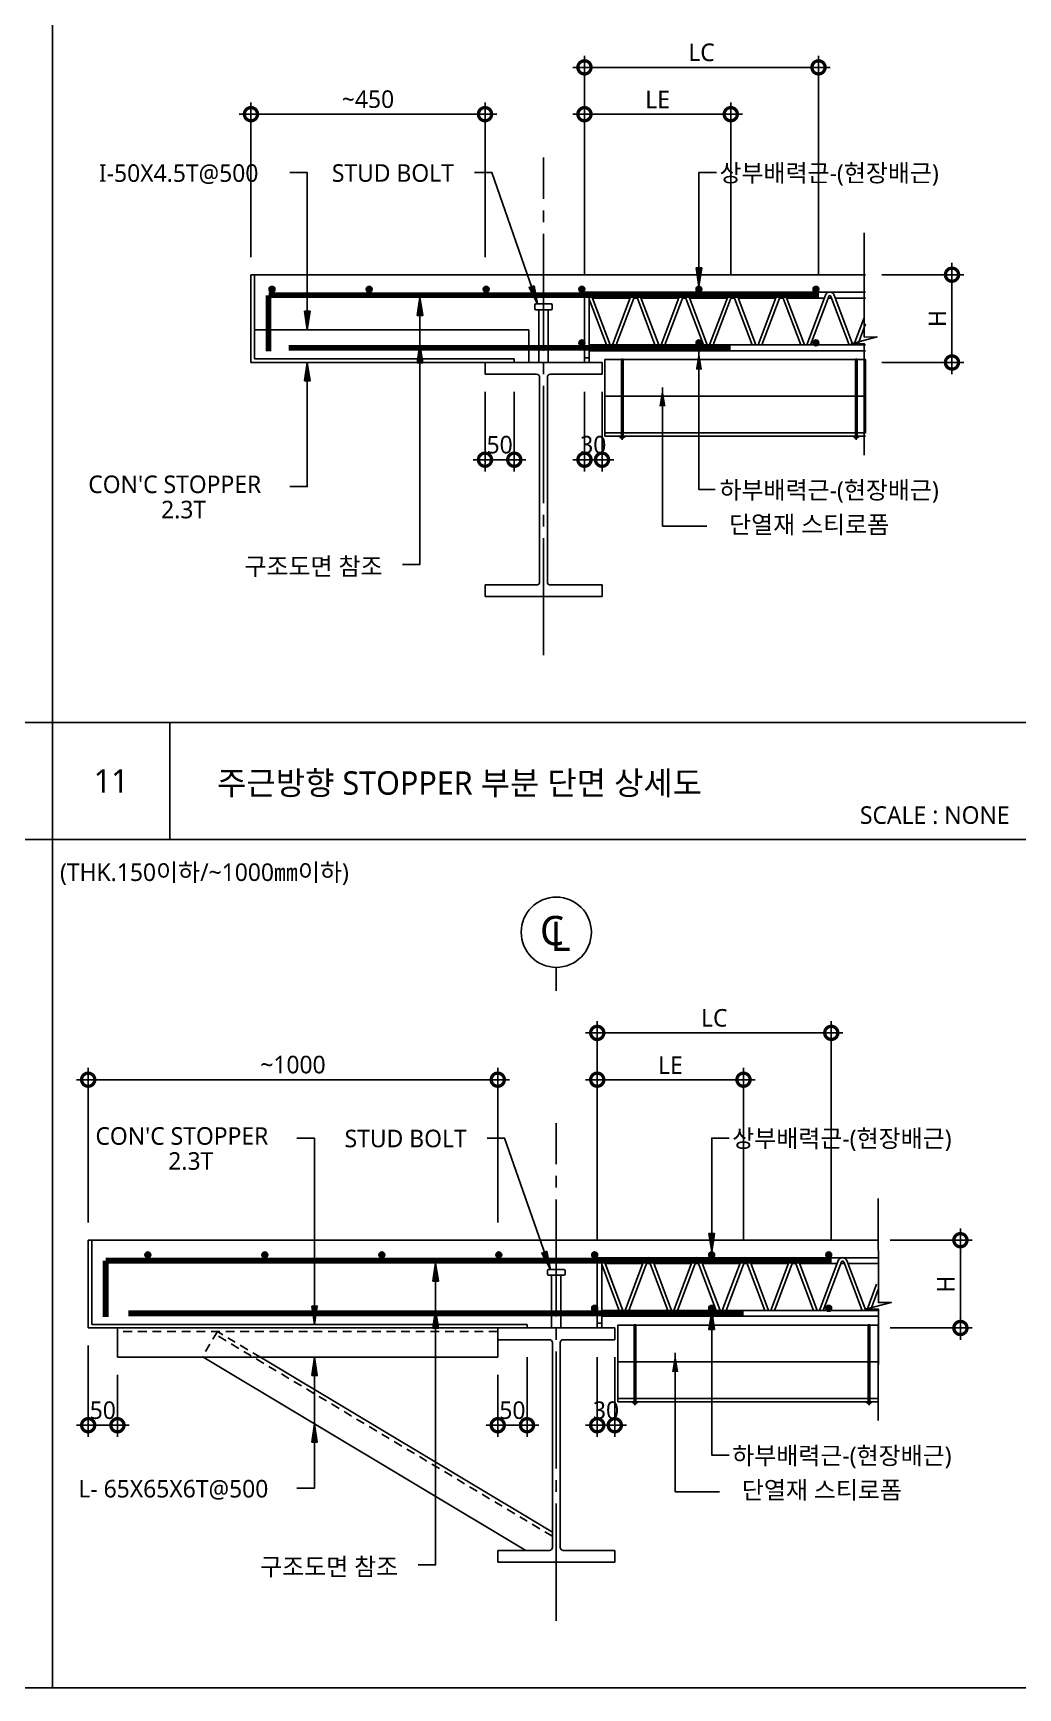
# Model space of a CAD drawing. Extents: x 517 to 33347, y 263 to 5437.
# Drawn here: x 12294 to 13977, y 300 to 3128 of the extents above; entities that cross this region are included whole.
import ezdxf
from ezdxf.enums import TextEntityAlignment as Align

# ---------------------------------------------------------------- set-up
doc = ezdxf.new("R2010")
doc.units = 0
doc.header["$LTSCALE"] = 10
doc.header["$MEASUREMENT"] = 0
for name, pattern in [('CEN', [26, 20, -2, 2, -2]), ('CENTER', [2, 1.25, -0.25, 0.25, -0.25]), ('HID', [2.5, 1.5, -1])]:
    doc.linetypes.add(name, pattern=pattern)
for name, color, linetype in [('7DIM', 7, 'Continuous'), ('CEN', 1, 'CEN'), ('E', 7, 'Continuous'), ('E2', 7, 'Continuous'), ('SEC', 7, 'Continuous'), ('SYM', 6, 'Continuous'), ('SYM-BUB', 3, 'Continuous'), ('SYM-LEAD', 6, 'Continuous'), ('TABLE', 7, 'Continuous'), ('TEXT', 3, 'Continuous'), ('단열재', 7, 'Continuous')]:
    doc.layers.add(name, color=color, linetype=linetype)
doc.styles.add('HD', font='malgun.ttf')
doc.styles.get("Standard").update_dxf_attribs({"font": 'malgun.ttf'})
doc.styles.add('스타일1', font='malgun.ttf')
doc.linetypes.add('BATTING', pattern='A,0.0001,-0.1,[134,ltypeshp.shx,S=0.1,R=0,X=-0.1,Y=0],-0.2,[134,ltypeshp.shx,S=0.1,R=180,X=0.1,Y=0],-0.1', length=0.4001)
doc.dimstyles.new('CJA', dxfattribs={"dimscale": 200, "dimtxt": 3, "dimasz": 1, "dimexe": 2, "dimexo": 3, "dimgap": 1, "dimtad": 1, "dimdec": 0, "dimzin": 1, "dimdsep": 46, "dimlunit": 6, "dimtxsty": '스타일1', "dimblk": 'GAUN-DOT', "dimcen": -2, "dimdle": 2, "dimclrd": 256, "dimclre": 256, "dimclrt": 3, "dimadec": 0, "dimazin": 0, "dimtfac": 1, "dimtdec": 0, "dimtix": 1, "dimtmove": 2, "dimatfit": 3, "dimldrblk": 'DOTSMALL', "dimfxl": 1, "dimtolj": 1, "dimtzin": 1, "dimarcsym": 0})
doc.dimstyles.new('ISO-25', dxfattribs={"dimtxt": 2.5, "dimasz": 2.5, "dimexe": 1.25, "dimexo": 0.625, "dimtad": 1, "dimtxsty": 'Standard', "dimcen": 2.5, "dimadec": 0, "dimazin": 0, "dimtfac": 1, "dimtmove": 0, "dimatfit": 3, "dimfxl": 1, "dimarcsym": 0})

# ---------------------------------------------------------------- blocks, each defined once
blk = doc.blocks.new('GAUN-DOT')
at = {"linetype": 'ByBlock'}
for p, q in [((2, 0), (-2, 0)), ((0, -2), (0, 2))]:
    blk.add_line(p, q, dxfattribs=at)
at = {"const_width": 2.25}
blk.add_lwpolyline([(0, 0.28125, 1), (0, -0.28125, 1)], format="xyb", close=True, dxfattribs=at)
blk = doc.blocks.new('*D107')
at = {"layer": '7DIM', "linetype": 'ByBlock', "lineweight": -2, "transparency": 16777216}
for p, q in [((13744.5, 2714.7), (13884.5, 2714.7)), ((13864.5, 2704.7), (13864.5, 2574.7)), ((13744.5, 2564.7), (13884.5, 2564.7))]:
    blk.add_line(p, q, dxfattribs=at)
at = {"layer": 'DEFPOINTS', "color": 0, "linetype": 'ByBlock', "transparency": 16777216}
for p in [(13714.5, 2714.7), (13714.5, 2564.7), (13864.5, 2564.7)]:
    blk.add_point(p, dxfattribs=at)
at = {"layer": '7DIM', "linetype": 'ByBlock', "lineweight": -2, "transparency": 16777216, "xscale": 10, "yscale": 10, "zscale": 10}
for p, rotation in [((13864.5, 2714.7), 90), ((13864.5, 2564.7), 270)]:
    blk.add_blockref('GAUN-DOT', p, dxfattribs=dict(at, rotation=rotation))
at = {"layer": '7DIM', "color": 3, "linetype": 'ByBlock', "transparency": 16777216, "insert": (13839.5, 2639.7), "char_height": 30, "attachment_point": 5, "rotation": 90, "style": '스타일1'}
blk.add_mtext('\\A1;H', dxfattribs=at)
blk = doc.blocks.new('_DotSmall')
at = {"color": 0, "linetype": 'ByBlock', "const_width": 0.5}
blk.add_lwpolyline([(-0.0625, 0, 1), (0.0625, 0, 1)], format="xyb", close=True, dxfattribs=at)
blk = doc.blocks.new('*D108')
at = {"layer": '7DIM', "linetype": 'ByBlock', "lineweight": -2, "transparency": 16777216}
for p, q in [((13066.4, 2514.7), (13066.4, 2378.5)), ((13116.4, 2514.7), (13116.4, 2378.5)), ((13056.4, 2398.5), (13046.4, 2398.5)), ((13066.4, 2398.5), (13116.4, 2398.5)), ((13126.4, 2398.5), (13136.4, 2398.5))]:
    blk.add_line(p, q, dxfattribs=at)
at = {"layer": 'DEFPOINTS', "color": 0, "linetype": 'ByBlock', "transparency": 16777216}
for p in [(13066.4, 2544.7), (13116.4, 2544.7), (13116.4, 2398.5)]:
    blk.add_point(p, dxfattribs=at)
at = {"layer": '7DIM', "linetype": 'ByBlock', "lineweight": -2, "transparency": 16777216, "xscale": 10, "yscale": 10, "zscale": 10}
blk.add_blockref('GAUN-DOT', (13066.4, 2398.5), dxfattribs=at)
at = {"layer": '7DIM', "linetype": 'ByBlock', "lineweight": -2, "transparency": 16777216, "xscale": 10, "yscale": 10, "zscale": 10, "rotation": 180}
blk.add_blockref('GAUN-DOT', (13116.4, 2398.5), dxfattribs=at)
at = {"layer": '7DIM', "color": 3, "linetype": 'ByBlock', "transparency": 16777216, "insert": (13091.4, 2424), "char_height": 30, "attachment_point": 5, "style": '스타일1'}
blk.add_mtext('\\A1;50', dxfattribs=at)
blk = doc.blocks.new('*D109')
at = {"layer": '7DIM', "linetype": 'ByBlock', "lineweight": -2, "transparency": 16777216}
for p, q in [((12666.4, 2744.7), (12666.4, 3009)), ((13066.4, 2744.7), (13066.4, 3009)), ((12676.4, 2989), (13056.4, 2989))]:
    blk.add_line(p, q, dxfattribs=at)
at = {"layer": 'DEFPOINTS', "color": 0, "linetype": 'ByBlock', "transparency": 16777216}
for p in [(13066.4, 2989), (12666.4, 2714.7), (13066.4, 2714.7)]:
    blk.add_point(p, dxfattribs=at)
at = {"layer": '7DIM', "linetype": 'ByBlock', "lineweight": -2, "transparency": 16777216, "xscale": 10, "yscale": 10, "zscale": 10, "rotation": 180}
blk.add_blockref('GAUN-DOT', (12666.4, 2989), dxfattribs=at)
at = {"layer": '7DIM', "linetype": 'ByBlock', "lineweight": -2, "transparency": 16777216, "xscale": 10, "yscale": 10, "zscale": 10}
blk.add_blockref('GAUN-DOT', (13066.4, 2989), dxfattribs=at)
at = {"layer": '7DIM', "color": 3, "linetype": 'ByBlock', "transparency": 16777216, "insert": (12866.4, 3014.5), "char_height": 30, "attachment_point": 5, "style": '스타일1'}
blk.add_mtext('\\A1;~450', dxfattribs=at)
blk = doc.blocks.new('*D110')
at = {"layer": '7DIM', "linetype": 'ByBlock', "lineweight": -2, "transparency": 16777216}
for p, q in [((13236.4, 2714.7), (13236.4, 3009)), ((13486.4, 2714.7), (13486.4, 3009)), ((13246.4, 2989), (13476.4, 2989))]:
    blk.add_line(p, q, dxfattribs=at)
at = {"layer": 'DEFPOINTS', "color": 0, "linetype": 'ByBlock', "transparency": 16777216}
for p in [(13486.4, 2989), (13236.4, 2684.7), (13486.4, 2684.7)]:
    blk.add_point(p, dxfattribs=at)
at = {"layer": '7DIM', "linetype": 'ByBlock', "lineweight": -2, "transparency": 16777216, "xscale": 10, "yscale": 10, "zscale": 10, "rotation": 180}
blk.add_blockref('GAUN-DOT', (13236.4, 2989), dxfattribs=at)
at = {"layer": '7DIM', "linetype": 'ByBlock', "lineweight": -2, "transparency": 16777216, "xscale": 10, "yscale": 10, "zscale": 10}
blk.add_blockref('GAUN-DOT', (13486.4, 2989), dxfattribs=at)
at = {"layer": '7DIM', "color": 3, "linetype": 'ByBlock', "transparency": 16777216, "insert": (13361.4, 3014), "char_height": 30, "attachment_point": 5, "style": '스타일1'}
blk.add_mtext('\\A1;LE', dxfattribs=at)
blk = doc.blocks.new('*D111')
at = {"layer": '7DIM', "linetype": 'ByBlock', "lineweight": -2, "transparency": 16777216}
for p, q in [((13236.4, 2714.7), (13236.4, 3089)), ((13636.4, 2714.7), (13636.4, 3089)), ((13246.4, 3069), (13626.4, 3069))]:
    blk.add_line(p, q, dxfattribs=at)
at = {"layer": 'DEFPOINTS', "color": 0, "linetype": 'ByBlock', "transparency": 16777216}
for p in [(13636.4, 3069), (13236.4, 2684.7), (13636.4, 2684.7)]:
    blk.add_point(p, dxfattribs=at)
at = {"layer": '7DIM', "linetype": 'ByBlock', "lineweight": -2, "transparency": 16777216, "xscale": 10, "yscale": 10, "zscale": 10, "rotation": 180}
blk.add_blockref('GAUN-DOT', (13236.4, 3069), dxfattribs=at)
at = {"layer": '7DIM', "linetype": 'ByBlock', "lineweight": -2, "transparency": 16777216, "xscale": 10, "yscale": 10, "zscale": 10}
blk.add_blockref('GAUN-DOT', (13636.4, 3069), dxfattribs=at)
at = {"layer": '7DIM', "color": 3, "linetype": 'ByBlock', "transparency": 16777216, "insert": (13436.4, 3094.5), "char_height": 30, "attachment_point": 5, "style": '스타일1'}
blk.add_mtext('\\A1;LC', dxfattribs=at)
blk = doc.blocks.new('*D112')
at = {"layer": '7DIM', "linetype": 'ByBlock', "lineweight": -2, "transparency": 16777216}
for p, q in [((13236.4, 2514.7), (13236.4, 2378.5)), ((13266.4, 2514.7), (13266.4, 2378.5)), ((13226.4, 2398.5), (13216.4, 2398.5)), ((13266.4, 2398.5), (13236.4, 2398.5)), ((13276.4, 2398.5), (13286.4, 2398.5))]:
    blk.add_line(p, q, dxfattribs=at)
at = {"layer": 'DEFPOINTS', "color": 0, "linetype": 'ByBlock', "transparency": 16777216}
for p in [(13236.4, 2544.7), (13266.4, 2544.7), (13236.4, 2398.5)]:
    blk.add_point(p, dxfattribs=at)
at = {"layer": '7DIM', "linetype": 'ByBlock', "lineweight": -2, "transparency": 16777216, "xscale": 10, "yscale": 10, "zscale": 10}
blk.add_blockref('GAUN-DOT', (13236.4, 2398.5), dxfattribs=at)
at = {"layer": '7DIM', "linetype": 'ByBlock', "lineweight": -2, "transparency": 16777216, "xscale": 10, "yscale": 10, "zscale": 10, "rotation": 180}
blk.add_blockref('GAUN-DOT', (13266.4, 2398.5), dxfattribs=at)
at = {"layer": '7DIM', "color": 3, "linetype": 'ByBlock', "transparency": 16777216, "insert": (13251.4, 2424), "char_height": 30, "attachment_point": 5, "style": '스타일1'}
blk.add_mtext('\\A1;30', dxfattribs=at)
blk = doc.blocks.new('*D119')
at = {"layer": '7DIM', "linetype": 'ByBlock', "lineweight": -2, "transparency": 16777216}
for p, q in [((12388.2, 1094.7), (12388.2, 1359)), ((13088.2, 1094.7), (13088.2, 1359)), ((12398.2, 1339), (13078.2, 1339))]:
    blk.add_line(p, q, dxfattribs=at)
at = {"layer": 'DEFPOINTS', "color": 0, "linetype": 'ByBlock', "transparency": 16777216}
for p in [(13088.2, 1339), (12388.2, 1064.7), (13088.2, 1064.7)]:
    blk.add_point(p, dxfattribs=at)
at = {"layer": '7DIM', "linetype": 'ByBlock', "lineweight": -2, "transparency": 16777216, "xscale": 10, "yscale": 10, "zscale": 10, "rotation": 180}
blk.add_blockref('GAUN-DOT', (12388.2, 1339), dxfattribs=at)
at = {"layer": '7DIM', "linetype": 'ByBlock', "lineweight": -2, "transparency": 16777216, "xscale": 10, "yscale": 10, "zscale": 10}
blk.add_blockref('GAUN-DOT', (13088.2, 1339), dxfattribs=at)
at = {"layer": '7DIM', "color": 3, "linetype": 'ByBlock', "transparency": 16777216, "insert": (12738.2, 1364.6), "char_height": 30, "attachment_point": 5, "style": '스타일1'}
blk.add_mtext('\\A1;~1000', dxfattribs=at)
blk = doc.blocks.new('*D120')
at = {"layer": '7DIM', "linetype": 'ByBlock', "lineweight": -2, "transparency": 16777216}
for p, q in [((12388.2, 884.7), (12388.2, 728.5)), ((12438.2, 834.7), (12438.2, 728.5)), ((12378.2, 748.5), (12368.2, 748.5)), ((12388.2, 748.5), (12438.2, 748.5)), ((12448.2, 748.5), (12458.2, 748.5))]:
    blk.add_line(p, q, dxfattribs=at)
at = {"layer": 'DEFPOINTS', "color": 0, "linetype": 'ByBlock', "transparency": 16777216}
for p in [(12388.2, 914.7), (12438.2, 864.7), (12438.2, 748.5)]:
    blk.add_point(p, dxfattribs=at)
at = {"layer": '7DIM', "linetype": 'ByBlock', "lineweight": -2, "transparency": 16777216, "xscale": 10, "yscale": 10, "zscale": 10}
blk.add_blockref('GAUN-DOT', (12388.2, 748.5), dxfattribs=at)
at = {"layer": '7DIM', "linetype": 'ByBlock', "lineweight": -2, "transparency": 16777216, "xscale": 10, "yscale": 10, "zscale": 10, "rotation": 180}
blk.add_blockref('GAUN-DOT', (12438.2, 748.5), dxfattribs=at)
at = {"layer": '7DIM', "color": 3, "linetype": 'ByBlock', "transparency": 16777216, "insert": (12413.2, 774), "char_height": 30, "attachment_point": 5, "style": '스타일1'}
blk.add_mtext('\\A1;50', dxfattribs=at)
blk = doc.blocks.new('*D121')
at = {"layer": '7DIM', "linetype": 'ByBlock', "lineweight": -2, "transparency": 16777216}
for p, q in [((13758.9, 1064.7), (13898.9, 1064.7)), ((13878.9, 1054.7), (13878.9, 924.7)), ((13758.9, 914.7), (13898.9, 914.7))]:
    blk.add_line(p, q, dxfattribs=at)
at = {"layer": 'DEFPOINTS', "color": 0, "linetype": 'ByBlock', "transparency": 16777216}
for p in [(13728.9, 1064.7), (13728.9, 914.7), (13878.9, 914.7)]:
    blk.add_point(p, dxfattribs=at)
at = {"layer": '7DIM', "linetype": 'ByBlock', "lineweight": -2, "transparency": 16777216, "xscale": 10, "yscale": 10, "zscale": 10}
for p, rotation in [((13878.9, 1064.7), 90), ((13878.9, 914.7), 270)]:
    blk.add_blockref('GAUN-DOT', p, dxfattribs=dict(at, rotation=rotation))
at = {"layer": '7DIM', "color": 3, "linetype": 'ByBlock', "transparency": 16777216, "insert": (13853.9, 989.7), "char_height": 30, "attachment_point": 5, "rotation": 90, "style": '스타일1'}
blk.add_mtext('\\A1;H', dxfattribs=at)
blk = doc.blocks.new('*D122')
at = {"layer": '7DIM', "linetype": 'ByBlock', "lineweight": -2, "transparency": 16777216}
for p, q in [((13138.2, 864.7), (13138.2, 728.5)), ((13088.2, 834.7), (13088.2, 728.5)), ((13078.2, 748.5), (13068.2, 748.5)), ((13138.2, 748.5), (13088.2, 748.5)), ((13148.2, 748.5), (13158.2, 748.5))]:
    blk.add_line(p, q, dxfattribs=at)
at = {"layer": 'DEFPOINTS', "color": 0, "linetype": 'ByBlock', "transparency": 16777216}
for p in [(13138.2, 894.7), (13088.2, 864.7), (13088.2, 748.5)]:
    blk.add_point(p, dxfattribs=at)
at = {"layer": '7DIM', "linetype": 'ByBlock', "lineweight": -2, "transparency": 16777216, "xscale": 10, "yscale": 10, "zscale": 10}
blk.add_blockref('GAUN-DOT', (13088.2, 748.5), dxfattribs=at)
at = {"layer": '7DIM', "linetype": 'ByBlock', "lineweight": -2, "transparency": 16777216, "xscale": 10, "yscale": 10, "zscale": 10, "rotation": 180}
blk.add_blockref('GAUN-DOT', (13138.2, 748.5), dxfattribs=at)
at = {"layer": '7DIM', "color": 3, "linetype": 'ByBlock', "transparency": 16777216, "insert": (13113.2, 774), "char_height": 30, "attachment_point": 5, "style": '스타일1'}
blk.add_mtext('\\A1;50', dxfattribs=at)
blk = doc.blocks.new('*D123')
at = {"layer": '7DIM', "linetype": 'ByBlock', "lineweight": -2, "transparency": 16777216}
for p, q in [((13258.2, 864.7), (13258.2, 728.5)), ((13288.2, 864.7), (13288.2, 728.5)), ((13248.2, 748.5), (13238.2, 748.5)), ((13288.2, 748.5), (13258.2, 748.5)), ((13298.2, 748.5), (13308.2, 748.5))]:
    blk.add_line(p, q, dxfattribs=at)
at = {"layer": 'DEFPOINTS', "color": 0, "linetype": 'ByBlock', "transparency": 16777216}
for p in [(13258.2, 894.7), (13288.2, 894.7), (13258.2, 748.5)]:
    blk.add_point(p, dxfattribs=at)
at = {"layer": '7DIM', "linetype": 'ByBlock', "lineweight": -2, "transparency": 16777216, "xscale": 10, "yscale": 10, "zscale": 10}
blk.add_blockref('GAUN-DOT', (13258.2, 748.5), dxfattribs=at)
at = {"layer": '7DIM', "linetype": 'ByBlock', "lineweight": -2, "transparency": 16777216, "xscale": 10, "yscale": 10, "zscale": 10, "rotation": 180}
blk.add_blockref('GAUN-DOT', (13288.2, 748.5), dxfattribs=at)
at = {"layer": '7DIM', "color": 3, "linetype": 'ByBlock', "transparency": 16777216, "insert": (13273.2, 774), "char_height": 30, "attachment_point": 5, "style": '스타일1'}
blk.add_mtext('\\A1;30', dxfattribs=at)
blk = doc.blocks.new('*D124')
at = {"layer": '7DIM', "linetype": 'ByBlock', "lineweight": -2, "transparency": 16777216}
for p, q in [((13258.2, 1064.7), (13258.2, 1359)), ((13508.2, 1064.7), (13508.2, 1359)), ((13268.2, 1339), (13498.2, 1339))]:
    blk.add_line(p, q, dxfattribs=at)
at = {"layer": 'DEFPOINTS', "color": 0, "linetype": 'ByBlock', "transparency": 16777216}
for p in [(13508.2, 1339), (13258.2, 1034.7), (13508.2, 1034.7)]:
    blk.add_point(p, dxfattribs=at)
at = {"layer": '7DIM', "linetype": 'ByBlock', "lineweight": -2, "transparency": 16777216, "xscale": 10, "yscale": 10, "zscale": 10, "rotation": 180}
blk.add_blockref('GAUN-DOT', (13258.2, 1339), dxfattribs=at)
at = {"layer": '7DIM', "linetype": 'ByBlock', "lineweight": -2, "transparency": 16777216, "xscale": 10, "yscale": 10, "zscale": 10}
blk.add_blockref('GAUN-DOT', (13508.2, 1339), dxfattribs=at)
at = {"layer": '7DIM', "color": 3, "linetype": 'ByBlock', "transparency": 16777216, "insert": (13383.2, 1364), "char_height": 30, "attachment_point": 5, "style": '스타일1'}
blk.add_mtext('\\A1;LE', dxfattribs=at)
blk = doc.blocks.new('*D125')
at = {"layer": '7DIM', "linetype": 'ByBlock', "lineweight": -2, "transparency": 16777216}
for p, q in [((13258.2, 1064.7), (13258.2, 1439)), ((13268.2, 1419), (13648.2, 1419)), ((13658.2, 1064.7), (13658.2, 1439))]:
    blk.add_line(p, q, dxfattribs=at)
at = {"layer": 'DEFPOINTS', "color": 0, "linetype": 'ByBlock', "transparency": 16777216}
for p in [(13658.2, 1419), (13258.2, 1034.7), (13658.2, 1034.7)]:
    blk.add_point(p, dxfattribs=at)
at = {"layer": '7DIM', "linetype": 'ByBlock', "lineweight": -2, "transparency": 16777216, "xscale": 10, "yscale": 10, "zscale": 10, "rotation": 180}
blk.add_blockref('GAUN-DOT', (13258.2, 1419), dxfattribs=at)
at = {"layer": '7DIM', "linetype": 'ByBlock', "lineweight": -2, "transparency": 16777216, "xscale": 10, "yscale": 10, "zscale": 10}
blk.add_blockref('GAUN-DOT', (13658.2, 1419), dxfattribs=at)
at = {"layer": '7DIM', "color": 3, "linetype": 'ByBlock', "transparency": 16777216, "insert": (13458.2, 1444.5), "char_height": 30, "attachment_point": 5, "style": '스타일1'}
blk.add_mtext('\\A1;LC', dxfattribs=at)
blk = doc.blocks.new('볼트')
at = {"linetype": 'ByBlock'}
for p, q in [((181034, -2386.5), (181034, -2255)), ((181034, -2255), (181037, -2255)), ((181037, -2386.5), (181037, -2255))]:
    blk.add_line(p, q, dxfattribs=at)
at = {"layer": 'CEN', "linetype": 'CENTER'}
blk.add_line((181035.5, -2392.6), (181035.5, -2255), dxfattribs=at)
at = {"layer": 'E2', "linetype": 'ByBlock'}
blk.add_line((181035.5, -2387.5), (181035.5, -2389.5), dxfattribs=at)
for points in [[(181030.5, -2387.5), (181030.5, -2386.5), (181040.5, -2386.5), (181040.5, -2387.5)], [(181033, -2389.5), (181033, -2387.5), (181038, -2387.5), (181038, -2389.5)]]:
    blk.add_lwpolyline(points, close=True, dxfattribs=at)

msp = doc.modelspace()

# ---------------------------------------------------------------- hatches: boundary and pattern name
at = {"layer": 'SEC'}
h = msp.add_hatch(color=3, dxfattribs=at)
edge = h.paths.add_edge_path()
edge.add_arc((12702.4, 2689.8), 5, 0, 360)
h = msp.add_hatch(color=3, dxfattribs=at)
edge = h.paths.add_edge_path()
edge.add_arc((12868.3, 2689.8), 5, 0, 360)
h = msp.add_hatch(color=3, dxfattribs=at)
edge = h.paths.add_edge_path()
edge.add_arc((13068.3, 2689.8), 5, 0, 360)
h = msp.add_hatch(color=3, dxfattribs=at)
edge = h.paths.add_edge_path()
edge.add_arc((13232, 2689.8), 5, 0, 360)
h = msp.add_hatch(color=3, dxfattribs=at)
edge = h.paths.add_edge_path()
edge.add_arc((13432, 2689.8), 5, 0, 360)
h = msp.add_hatch(color=3, dxfattribs=at)
edge = h.paths.add_edge_path()
edge.add_arc((13632, 2689.8), 5, 0, 360)
h = msp.add_hatch(color=3, dxfattribs=at)
edge = h.paths.add_edge_path()
edge.add_arc((13232, 2598.3), 5, 0, 360)
h = msp.add_hatch(color=3, dxfattribs=at)
edge = h.paths.add_edge_path()
edge.add_arc((13432, 2598.3), 5, 0, 360)
h = msp.add_hatch(color=3, dxfattribs=at)
edge = h.paths.add_edge_path()
edge.add_arc((13632, 2598.3), 5, 0, 360)
h = msp.add_hatch(color=3, dxfattribs=at)
edge = h.paths.add_edge_path()
edge.add_arc((12490.1, 1039.8), 5, 0, 360)
h = msp.add_hatch(color=3, dxfattribs=at)
edge = h.paths.add_edge_path()
edge.add_arc((12690.1, 1039.8), 5, 0, 360)
h = msp.add_hatch(color=3, dxfattribs=at)
edge = h.paths.add_edge_path()
edge.add_arc((12890.1, 1039.8), 5, 0, 360)
h = msp.add_hatch(color=3, dxfattribs=at)
edge = h.paths.add_edge_path()
edge.add_arc((13090.1, 1039.8), 5, 0, 360)
h = msp.add_hatch(color=3, dxfattribs=at)
edge = h.paths.add_edge_path()
edge.add_arc((13253.8, 1039.8), 5, 0, 360)
h = msp.add_hatch(color=3, dxfattribs=at)
edge = h.paths.add_edge_path()
edge.add_arc((13453.8, 1039.8), 5, 0, 360)
h = msp.add_hatch(color=3, dxfattribs=at)
edge = h.paths.add_edge_path()
edge.add_arc((13653.8, 1039.8), 5, 0, 360)
h = msp.add_hatch(color=3, dxfattribs=at)
edge = h.paths.add_edge_path()
edge.add_arc((13253.8, 948.3), 5, 0, 360)
h = msp.add_hatch(color=3, dxfattribs=at)
edge = h.paths.add_edge_path()
edge.add_arc((13453.8, 948.3), 5, 0, 360)
h = msp.add_hatch(color=3, dxfattribs=at)
edge = h.paths.add_edge_path()
edge.add_arc((13653.8, 948.3), 5, 0, 360)
at = {"layer": 'SYM-LEAD'}
h = msp.add_hatch(color=256, dxfattribs=at)
h.paths.add_polyline_path([(13436.7, 2726.2), (13432, 2726.2), (13432, 2694.8)])
h.paths.add_polyline_path([(13432, 2726.2), (13427.3, 2726.2), (13432, 2694.8)])
h = msp.add_hatch(color=256, dxfattribs=at)
h.paths.add_polyline_path([(13150.5, 2695.9), (13146.1, 2694.3), (13156.4, 2664.7)])
h.paths.add_polyline_path([(13146.1, 2694.3), (13141.6, 2692.8), (13156.4, 2664.7)])
h = msp.add_hatch(color=256, dxfattribs=at)
h.paths.add_polyline_path([(12950.6, 2644.9), (12955.3, 2644.9), (12955.3, 2676.3)])
h.paths.add_polyline_path([(12955.3, 2644.9), (12960, 2644.9), (12955.3, 2676.3)])
h = msp.add_hatch(color=256, dxfattribs=at)
h.paths.add_polyline_path([(12762.6, 2620.7), (12762.6, 2652.1), (12757.9, 2652.1)])
h.paths.add_polyline_path([(12762.6, 2620.7), (12767.4, 2652.1), (12762.6, 2652.1)])
h = msp.add_hatch(color=256, dxfattribs=at)
h.paths.add_polyline_path([(12950.6, 2564.3), (12955.3, 2564.3), (12955.3, 2595.7)])
h.paths.add_polyline_path([(12955.3, 2564.3), (12960, 2564.3), (12955.3, 2595.7)])
h = msp.add_hatch(color=256, dxfattribs=at)
h.paths.add_polyline_path([(12762.6, 2564.7), (12762.6, 2533.2), (12757.9, 2533.2)])
h.paths.add_polyline_path([(12762.6, 2564.7), (12767.4, 2533.2), (12762.6, 2533.2)])
h = msp.add_hatch(color=256, dxfattribs=at)
h.paths.add_polyline_path([(13458.5, 1076.2), (13453.8, 1076.2), (13453.8, 1044.8)])
h.paths.add_polyline_path([(13453.8, 1076.2), (13449.1, 1076.2), (13453.8, 1044.8)])
h = msp.add_hatch(color=256, dxfattribs=at)
h.paths.add_polyline_path([(12977.3, 994.9), (12982, 994.9), (12982, 1026.3)])
h.paths.add_polyline_path([(12982, 994.9), (12986.7, 994.9), (12982, 1026.3)])
h = msp.add_hatch(color=256, dxfattribs=at)
h.paths.add_polyline_path([(13172.3, 1045.9), (13167.9, 1044.3), (13178.2, 1014.7)])
h.paths.add_polyline_path([(13167.9, 1044.3), (13163.4, 1042.8), (13178.2, 1014.7)])
h = msp.add_hatch(color=256, dxfattribs=at)
h.paths.add_polyline_path([(12774.9, 920.7), (12774.9, 952.1), (12770.2, 952.1)])
h.paths.add_polyline_path([(12774.9, 920.7), (12779.6, 952.1), (12774.9, 952.1)])
h = msp.add_hatch(color=256, dxfattribs=at)
h.paths.add_polyline_path([(12977.3, 914.3), (12982, 914.3), (12982, 945.7)])
h.paths.add_polyline_path([(12982, 914.3), (12986.7, 914.3), (12982, 945.7)])
h = msp.add_hatch(color=256, dxfattribs=at)
h.paths.add_polyline_path([(13453.8, 943.3), (13453.8, 911.9), (13458.5, 911.9)])
h.paths.add_polyline_path([(13453.8, 943.3), (13449.1, 911.9), (13453.8, 911.9)])
h = msp.add_hatch(color=256, dxfattribs=at)
h.paths.add_polyline_path([(12774.9, 864.7), (12774.9, 833.2), (12770.2, 833.2)])
h.paths.add_polyline_path([(12774.9, 864.7), (12779.6, 833.2), (12774.9, 833.2)])
h = msp.add_hatch(color=256, dxfattribs=at)
h.paths.add_polyline_path([(12774.9, 751), (12774.9, 719.6), (12770.2, 719.6)])
h.paths.add_polyline_path([(12774.9, 751), (12779.6, 719.6), (12774.9, 719.6)])

# ---------------------------------------------------------------- linework, layer by layer
at = {"linetype": 'BATTING', "ltscale": 15.5}
for p, q in [((13271.4, 2506.9), (13716.8, 2506.9)), ((13293.2, 856.9), (13738.6, 856.9))]:
    msp.add_line(p, q, dxfattribs=at)
at = {"linetype": 'ByBlock'}
for p, q in [((13716.8, 2444.2), (13271.4, 2444.2)), ((13271.4, 2444.2), (13271.4, 2438.7)), ((13716.8, 2438.7), (13271.4, 2438.7)), ((13738.6, 794.2), (13293.2, 794.2)), ((13293.2, 794.2), (13293.2, 788.7)), ((13738.6, 788.7), (13293.2, 788.7))]:
    msp.add_line(p, q, dxfattribs=at)
at = {"color": 3, "linetype": 'Continuous', "const_width": 10}
for points in [[(12696.4, 2679.7), (13166.4, 2679.7)], [(12696.4, 2679.7), (12696.4, 2583.7)], [(13637, 2679.7), (13166.4, 2679.7)], [(13637, 2679.7), (13166.4, 2679.7)], [(12730.6, 2589.8), (13166.4, 2589.8)], [(13486.4, 2589.7), (13166.4, 2589.7)], [(13188.2, 1029.7), (12418.2, 1029.7)], [(12418.2, 1029.7), (12418.2, 933.7)], [(13658.8, 1029.7), (13188.2, 1029.7)], [(12456.9, 939.7), (13188.2, 939.7)], [(13508.2, 939.7), (13188.2, 939.7)]]:
    msp.add_lwpolyline(points, dxfattribs=at)
at = {"linetype": 'Continuous'}
msp.add_lwpolyline([(12770.2, 719.6), (12779.6, 719.6), (12774.9, 751), (12770.2, 719.6)], dxfattribs=at)
at = {"layer": 'CEN', "linetype": 'CEN'}
for p, q in [((13166.4, 2064.5), (13166.4, 2914.7)), ((13188.2, 414.5), (13188.2, 1264.7))]:
    msp.add_line(p, q, dxfattribs=at)
at = {"layer": 'E', "linetype": 'ByBlock'}
for p, q in [((13166.4, 2714.7), (12672.4, 2714.7)), ((13188.2, 1064.7), (12394.2, 1064.7))]:
    msp.add_line(p, q, dxfattribs=at)
at = {"layer": 'E'}
for p, q in [((13236.4, 2684.7), (13716.8, 2684.7)), ((13266.5, 2684.7), (13236.4, 2684.7)), ((13236.4, 2684.7), (13236.4, 2674.7)), ((13236.4, 2684.7), (13236.4, 2572.7)), ((13244.4, 2684.7), (13244.4, 2564.7)), ((13273.9, 2594.7), (13244.4, 2672.9)), ((13273.9, 2594.7), (13244.4, 2672.9)), ((13280.3, 2594.7), (13246.4, 2684.7)), ((13314.3, 2674.7), (13250.2, 2674.7)), ((13280.3, 2594.7), (13250.2, 2674.7)), ((13316.3, 2679.8), (13284.2, 2594.7)), ((13321.9, 2677.7), (13290.6, 2594.7)), ((13326.8, 2674.7), (13320.7, 2674.7)), ((13326.8, 2674.7), (13320.7, 2674.7)), ((13325.6, 2677.7), (13356.9, 2594.7)), ((13331.2, 2679.8), (13363.3, 2594.7)), ((13333.2, 2674.7), (13397.3, 2674.7)), ((13399.3, 2679.8), (13367.2, 2594.7)), ((13404.9, 2677.7), (13373.6, 2594.7)), ((13403.7, 2674.7), (13409.8, 2674.7)), ((13403.7, 2674.7), (13409.8, 2674.7)), ((13408.6, 2677.7), (13439.9, 2594.7)), ((13414.2, 2679.8), (13446.3, 2594.7)), ((13480.3, 2674.7), (13416.2, 2674.7)), ((13482.3, 2679.8), (13450.2, 2594.7)), ((13487.9, 2677.7), (13456.6, 2594.7)), ((13492.8, 2674.7), (13486.7, 2674.7)), ((13492.8, 2674.7), (13486.7, 2674.7)), ((13491.6, 2677.7), (13522.9, 2594.7)), ((13497.2, 2679.8), (13529.3, 2594.7)), ((13499.2, 2674.7), (13563.3, 2674.7)), ((13565.3, 2679.8), (13533.2, 2594.7)), ((13570.9, 2677.7), (13539.6, 2594.7)), ((13575.8, 2674.7), (13569.7, 2674.7)), ((13575.8, 2674.7), (13569.7, 2674.7)), ((13574.6, 2677.7), (13605.9, 2594.7)), ((13580.2, 2679.8), (13612.3, 2594.7)), ((13646.3, 2674.7), (13582.2, 2674.7)), ((13648.3, 2679.8), (13616.2, 2594.7)), ((13653.9, 2677.7), (13622.6, 2594.7)), ((13652.7, 2674.7), (13658.8, 2674.7)), ((13652.7, 2674.7), (13658.8, 2674.7)), ((13657.6, 2677.7), (13688.9, 2594.7)), ((13663.2, 2679.8), (13695.3, 2594.7)), ((13665.2, 2674.7), (13716.8, 2674.7)), ((13713.8, 2639.7), (13696.9, 2594.7)), ((13716.8, 2630.6), (13703.3, 2594.7)), ((13236.4, 2592.7), (13236.4, 2582.7)), ((13716.8, 2594.7), (13244.4, 2594.7)), ((13716.8, 2584.7), (13244.4, 2584.7)), ((13258.2, 1034.7), (13738.6, 1034.7)), ((13288.3, 1034.7), (13258.2, 1034.7)), ((13258.2, 1034.7), (13258.2, 1024.7)), ((13258.2, 1034.7), (13258.2, 922.7)), ((13266.2, 1034.7), (13266.2, 914.7)), ((13295.7, 944.7), (13266.2, 1022.9)), ((13295.7, 944.7), (13266.2, 1022.9)), ((13302.1, 944.7), (13268.2, 1034.7)), ((13336.1, 1024.7), (13272, 1024.7)), ((13302.1, 944.7), (13272, 1024.7)), ((13338.1, 1029.8), (13306, 944.7)), ((13343.7, 1027.7), (13312.4, 944.7)), ((13348.6, 1024.7), (13342.5, 1024.7)), ((13348.6, 1024.7), (13342.5, 1024.7)), ((13347.4, 1027.7), (13378.7, 944.7)), ((13353, 1029.8), (13385.1, 944.7)), ((13355, 1024.7), (13419.1, 1024.7)), ((13421.1, 1029.8), (13389, 944.7)), ((13426.7, 1027.7), (13395.4, 944.7)), ((13425.5, 1024.7), (13431.6, 1024.7)), ((13425.5, 1024.7), (13431.6, 1024.7)), ((13430.4, 1027.7), (13461.7, 944.7)), ((13436, 1029.8), (13468.1, 944.7)), ((13502.1, 1024.7), (13438, 1024.7)), ((13504, 1029.8), (13472, 944.7)), ((13509.7, 1027.7), (13478.4, 944.7)), ((13514.6, 1024.7), (13508.5, 1024.7)), ((13514.6, 1024.7), (13508.5, 1024.7)), ((13513.4, 1027.7), (13544.7, 944.7)), ((13519, 1029.8), (13551.1, 944.7)), ((13521, 1024.7), (13585.1, 1024.7)), ((13587, 1029.8), (13555, 944.7)), ((13592.7, 1027.7), (13561.4, 944.7)), ((13597.5, 1024.7), (13591.5, 1024.7)), ((13597.5, 1024.7), (13591.5, 1024.7)), ((13596.4, 1027.7), (13627.7, 944.7)), ((13602, 1029.8), (13634.1, 944.7)), ((13668.1, 1024.7), (13604, 1024.7)), ((13670, 1029.8), (13638, 944.7)), ((13675.7, 1027.7), (13644.4, 944.7)), ((13674.5, 1024.7), (13680.5, 1024.7)), ((13674.5, 1024.7), (13680.5, 1024.7)), ((13679.4, 1027.7), (13710.7, 944.7)), ((13685, 1029.8), (13717.1, 944.7)), ((13687, 1024.7), (13738.6, 1024.7)), ((13735.6, 989.7), (13718.7, 944.7)), ((13738.6, 980.6), (13725.1, 944.7)), ((13258.2, 942.7), (13258.2, 932.7)), ((13738.6, 944.7), (13266.2, 944.7)), ((13738.6, 934.7), (13266.2, 934.7))]:
    msp.add_line(p, q, dxfattribs=at)
at = {"layer": 'E', "color": 4, "linetype": 'HID'}
for p, q in [((12609, 908.7), (12583.3, 865.8)), ((12682.5, 864.7), (12609, 908.7)), ((13181.6, 558.7), (12606, 903.5))]:
    msp.add_line(p, q, dxfattribs=at)
at = {"layer": 'E', "color": 4, "linetype": 'ByBlock'}
for p, q in [((13136.3, 534.5), (12583.3, 865.8)), ((13181.6, 565.7), (12682.5, 864.7))]:
    msp.add_line(p, q, dxfattribs=at)
at = {"layer": 'E', "linetype": 'ByBlock'}
for points in [[(13244.4, 2572.7), (13236.4, 2572.7), (13236.4, 2564.7), (13244.4, 2564.7)], [(13266.2, 922.7), (13258.2, 922.7), (13258.2, 914.7), (13266.2, 914.7)]]:
    msp.add_lwpolyline(points, close=True, dxfattribs=at)
at = {"layer": 'E'}
for centre, radius in [((13323.7, 2677), 8), ((13323.7, 2677), 2), ((13406.7, 2677), 8), ((13406.7, 2677), 2), ((13489.7, 2677), 8), ((13489.7, 2677), 2), ((13572.7, 2677), 8), ((13572.7, 2677), 2), ((13655.7, 2677), 8), ((13655.7, 2677), 2), ((13345.5, 1027), 8), ((13345.5, 1027), 2), ((13428.5, 1027), 8), ((13428.5, 1027), 2), ((13511.5, 1027), 8), ((13511.5, 1027), 2), ((13594.5, 1027), 8), ((13594.5, 1027), 2), ((13677.5, 1027), 8), ((13677.5, 1027), 2)]:
    msp.add_arc(centre, radius, 20.6208, 159.3792, dxfattribs=at)
at = {"layer": 'E2', "color": 4}
for p, q in [((12666.4, 2714.7), (12672.4, 2714.7)), ((12666.4, 2564.7), (12666.4, 2714.7)), ((12672.4, 2714.7), (12672.4, 2570.7)), ((12672.4, 2620.7), (13141.4, 2620.7)), ((13141.4, 2620.7), (13141.4, 2564.7)), ((13116.4, 2564.7), (12666.4, 2564.7)), ((12672.4, 2570.7), (13116.4, 2570.7)), ((13116.4, 2570.7), (13116.4, 2564.7)), ((12388.2, 1064.7), (12394.2, 1064.7)), ((12388.2, 914.7), (12388.2, 1064.7)), ((12394.2, 1064.7), (12394.2, 920.7)), ((13138.2, 914.7), (12388.2, 914.7)), ((12394.2, 920.7), (13138.2, 920.7)), ((12438.2, 864.7), (12438.2, 914.7)), ((13138.2, 920.7), (13138.2, 914.7)), ((13088.2, 894.7), (13088.2, 864.7)), ((13088.2, 864.7), (12438.2, 864.7))]:
    msp.add_line(p, q, dxfattribs=at)
at = {"layer": 'E2'}
for p, q in [((13166.4, 2714.7), (13716.8, 2714.7)), ((13188.2, 1064.7), (13738.6, 1064.7))]:
    msp.add_line(p, q, dxfattribs=at)
at = {"layer": 'E2', "linetype": 'ByBlock'}
for p, q in [((13151.4, 2656.7), (13151.4, 2662.7)), ((13181.4, 2656.7), (13181.4, 2662.7)), ((13158.4, 2564.7), (13158.4, 2654.7)), ((13174.4, 2564.7), (13174.4, 2654.7)), ((13173.2, 1006.7), (13173.2, 1012.7)), ((13180.2, 914.7), (13180.2, 1004.7)), ((13196.2, 914.7), (13196.2, 1004.7)), ((13203.2, 1006.7), (13203.2, 1012.7))]:
    msp.add_line(p, q, dxfattribs=at)
at = {"layer": 'E2', "color": 4, "linetype": 'HID'}
msp.add_line((13088.2, 908.7), (12438.2, 908.7), dxfattribs=at)
at = {"layer": 'E2', "linetype": 'ByBlock'}
for centre, start, end in [((13153.4, 2662.7), 90, 180), ((13179.4, 2662.7), 0, 90), ((13153.4, 2656.7), 180, 270), ((13179.4, 2656.7), 270, 0), ((13175.2, 1012.7), 90, 180), ((13175.2, 1006.7), 180, 270), ((13201.2, 1012.7), 0, 90), ((13201.2, 1006.7), 270, 0)]:
    msp.add_arc(centre, 2, start, end, dxfattribs=at)
at = {"layer": 'SEC'}
for p, q in [((13179.4, 2664.7), (13153.4, 2664.7)), ((13179.4, 2654.7), (13153.4, 2654.7)), ((13066.4, 2564.7), (13066.4, 2544.7)), ((13266.4, 2564.7), (13066.4, 2564.7)), ((13266.4, 2544.7), (13266.4, 2564.7)), ((13066.4, 2544.7), (13154.6, 2544.7)), ((13159.8, 2539.6), (13159.8, 2189.6)), ((13173.1, 2189.6), (13173.1, 2539.6)), ((13178.2, 2544.7), (13266.4, 2544.7)), ((13066.4, 2184.5), (13066.4, 2164.5)), ((13154.6, 2184.5), (13066.4, 2184.5)), ((13266.4, 2184.5), (13178.2, 2184.5)), ((13266.4, 2164.5), (13266.4, 2184.5)), ((13066.4, 2164.5), (13266.4, 2164.5)), ((13201.2, 1014.7), (13175.2, 1014.7)), ((13201.2, 1004.7), (13175.2, 1004.7)), ((13088.2, 914.7), (13088.2, 894.7)), ((13288.2, 914.7), (13088.2, 914.7)), ((13288.2, 894.7), (13288.2, 914.7)), ((13088.2, 894.7), (13176.4, 894.7)), ((13181.6, 889.6), (13181.6, 539.6)), ((13194.9, 539.6), (13194.9, 889.6)), ((13200, 894.7), (13288.2, 894.7)), ((13088.2, 534.5), (13088.2, 514.5)), ((13176.4, 534.5), (13088.2, 534.5)), ((13088.2, 514.5), (13288.2, 514.5)), ((13288.2, 534.5), (13200, 534.5)), ((13288.2, 514.5), (13288.2, 534.5))]:
    msp.add_line(p, q, dxfattribs=at)
at = {"layer": 'SEC', "color": 3}
for centre in [(12702.4, 2689.8), (12868.3, 2689.8), (13068.3, 2689.8), (13232, 2689.8), (13432, 2689.8), (13632, 2689.8), (13232, 2598.3), (13432, 2598.3), (13632, 2598.3), (12490.1, 1039.8), (12690.1, 1039.8), (12890.1, 1039.8), (13090.1, 1039.8), (13253.8, 1039.8), (13453.8, 1039.8), (13653.8, 1039.8), (13253.8, 948.3), (13453.8, 948.3), (13653.8, 948.3)]:
    msp.add_circle(centre, 5, dxfattribs=at)
at = {"layer": 'SEC'}
for centre, start, end in [((13154.6, 2539.6), 0, 90), ((13178.2, 2539.6), 90, 180), ((13154.6, 2189.6), 270, 0), ((13178.2, 2189.6), 180, 270), ((13176.4, 889.6), 0, 90), ((13200, 889.6), 90, 180), ((13176.4, 539.6), 270, 0), ((13200, 539.6), 180, 270)]:
    msp.add_arc(centre, 5.11, start, end, dxfattribs=at)
at = {"layer": 'SYM'}
for points in [[(13714.4, 2406.4), (13714.6, 2597), (13692.3, 2596.6), (13736.5, 2608.5), (13714.6, 2608), (13714.5, 2786.1)], [(13738.5, 756.4), (13738.7, 947), (13716.4, 946.6), (13760.6, 958.5), (13738.7, 958), (13738.6, 1136.1)]]:
    msp.add_lwpolyline(points, dxfattribs=at)
at = {"layer": 'SYM-BUB', "color": 6, "linetype": 'ByBlock'}
msp.add_line((13188.2, 1491), (13188.2, 1531), dxfattribs=at)
msp.add_circle((13188.2, 1591), 60, dxfattribs=at)
at = {"layer": 'SYM-LEAD'}
msp.add_line((12955.3, 2676.3), (12955.3, 2474.4), dxfattribs=at)
for points in [[(12762.6, 2620.7), (12762.6, 2889.3), (12732.6, 2889.3)], [(13156.4, 2664.7), (13078.2, 2889.3), (13048.2, 2889.3)], [(13432, 2694.8), (13432, 2889.3), (13462, 2889.3)], [(13436.7, 2726.2), (13427.3, 2726.2), (13432, 2694.8), (13436.7, 2726.2)], [(13150.5, 2695.9), (13141.6, 2692.8), (13156.4, 2664.7), (13150.5, 2695.9)], [(12950.6, 2644.9), (12960, 2644.9), (12955.3, 2676.3), (12950.6, 2644.9)], [(12757.9, 2652.1), (12767.4, 2652.1), (12762.6, 2620.7), (12757.9, 2652.1)], [(12955.3, 2595.7), (12955.3, 2219.6), (12925.3, 2219.6)], [(12950.6, 2564.3), (12960, 2564.3), (12955.3, 2595.7), (12950.6, 2564.3)], [(12762.6, 2564.7), (12762.6, 2352.6), (12732.6, 2352.6)], [(12757.9, 2533.2), (12767.4, 2533.2), (12762.6, 2564.7), (12757.9, 2533.2)], [(12774.9, 933.9), (12774.9, 1239.3), (12744.9, 1239.3)], [(13178.2, 1014.7), (13100, 1239.3), (13070, 1239.3)], [(13453.8, 1044.8), (13453.8, 1239.3), (13483.8, 1239.3)], [(13458.5, 1076.2), (13449.1, 1076.2), (13453.8, 1044.8), (13458.5, 1076.2)], [(12982, 1026.3), (12982, 509.9), (12952, 509.9)], [(12977.3, 994.9), (12986.7, 994.9), (12982, 1026.3), (12977.3, 994.9)], [(13172.3, 1045.9), (13163.4, 1042.8), (13178.2, 1014.7), (13172.3, 1045.9)], [(12770.2, 952.1), (12779.6, 952.1), (12774.9, 920.7), (12770.2, 952.1)], [(12977.3, 914.3), (12986.7, 914.3), (12982, 945.7), (12977.3, 914.3)], [(13458.5, 911.9), (13449.1, 911.9), (13453.8, 943.3), (13458.5, 911.9)], [(13453.8, 943.3), (13453.8, 697.4), (13483.8, 697.4)], [(12774.9, 851.4), (12774.9, 640.9), (12744.9, 640.9)], [(12770.2, 833.2), (12779.6, 833.2), (12774.9, 864.7), (12770.2, 833.2)]]:
    msp.add_lwpolyline(points, dxfattribs=at)
at = {"layer": 'TABLE', "color": 3}
for p, q in [((12327.5, 5249.6), (12327.5, 299.6)), ((15727.5, 1949.6), (8927.5, 1949.6))]:
    msp.add_line(p, q, dxfattribs=at)
at = {"layer": 'TABLE', "color": 4}
for p, q in [((12527.5, 1949.6), (12527.5, 1749.6)), ((15727.5, 1749.6), (8927.5, 1749.6))]:
    msp.add_line(p, q, dxfattribs=at)
at = {"layer": 'TABLE', "color": 3}
msp.add_lwpolyline([(8927.5, 5249.6), (15727.5, 5249.6), (15727.5, 299.6), (8927.5, 299.6)], close=True, dxfattribs=at)
at = {"layer": '단열재', "ltscale": 10}
for points in [[(13271.4, 2569.7), (13716.8, 2569.7), (13716.8, 2444.2), (13271.4, 2444.2)], [(13293.2, 919.7), (13738.6, 919.7), (13738.6, 794.2), (13293.2, 794.2)]]:
    msp.add_lwpolyline(points, close=True, dxfattribs=at)

# ---------------------------------------------------------------- block references
at = {"linetype": 'ByBlock', "xscale": -1}
for p in [(194336.4, 4825.2), (194736.4, 4825.2), (194358.2, 3175.2), (194758.2, 3175.2)]:
    msp.add_blockref('볼트', p, dxfattribs=at)

# ---------------------------------------------------------------- texts
at = {"layer": 'TEXT', "linetype": 'ByBlock'}
for s, height, style, p in [('I-50X4.5T@500', 30, '스타일1', (12406.6, 2873.4)), ('STUD BOLT', 30, '스타일1', (12804.7, 2873.5)), ('상부배력근-(현장배근)', 30, '스타일1', (13467.1, 2873.5)), ("CON'C STOPPER", 30, '스타일1', (12388.4, 2341.5)), ('하부배력근-(현장배근)', 30, '스타일1', (13467.1, 2331.6)), ('2.3T', 30, '스타일1', (12512.8, 2298.4)), ('구조도면 참조', 30, '스타일1', (12655.3, 2201.3)), ('주근방향 STOPPER 부분 단면 상세도', 40, '스타일1', (12608.4, 1826)), ('(THK.150이하/~1000㎜이하)', 30, '스타일1', (12340.1, 1678.6)), ('C', 50, 'HD', (13160.4, 1568.9)), ('L', 50, 'HD', (13178.4, 1558.9)), ("CON'C STOPPER", 30, '스타일1', (12400.6, 1227.8)), ('STUD BOLT', 30, '스타일1', (12826.5, 1223.5)), ('상부배력근-(현장배근)', 30, '스타일1', (13488.9, 1223.5)), ('2.3T', 30, '스타일1', (12525.1, 1185.1)), ('하부배력근-(현장배근)', 30, '스타일1', (13488.9, 681.6)), ('L- 65X65X6T@500', 30, '스타일1', (12371.4, 625)), ('구조도면 참조', 30, '스타일1', (12682, 491.7))]:
    msp.add_text(s, height=height, dxfattribs=dict(at, style=style)).set_placement(p)
at = {"layer": 'TEXT', "linetype": 'ByBlock', "style": '스타일1'}
for p in [(13757.2, 2287.7), (13779, 637.7)]:
    msp.add_text('단열재 스티로폼', height=30, dxfattribs=at).set_placement(p, align=Align.MIDDLE_RIGHT)
at = {"layer": 'TEXT', "color": 6, "linetype": 'ByBlock', "style": '스타일1'}
msp.add_text('11', height=40, dxfattribs=at).set_placement((12427.5, 1849.6), align=Align.MIDDLE_CENTER)
at = {"layer": 'TEXT', "color": 3, "style": '스타일1'}
msp.add_text('SCALE : NONE', height=30, dxfattribs=at).set_placement((13707.2, 1776.2))

# ---------------------------------------------------------------- dimensions: what is measured, and where the dimension line sits
at = {"layer": '7DIM', "linetype": 'ByBlock'}
for base, p1, p2, text, picture, middle in [((13636.4, 3069), (13236.4, 2684.7), (13636.4, 2684.7), 'LC', '*D111', (13436.4, 3094.5)), ((13066.4, 2989), (12666.4, 2714.7), (13066.4, 2714.7), '~450', '*D109', (12866.4, 3014.5)), ((13486.4, 2989), (13236.4, 2684.7), (13486.4, 2684.7), 'LE', '*D110', (13361.4, 3014)), ((13236.4, 2398.5), (13266.4, 2544.7), (13236.4, 2544.7), '30', '*D112', (13251.4, 2424)), ((13658.2, 1419), (13258.2, 1034.7), (13658.2, 1034.7), 'LC', '*D125', (13458.2, 1444.5)), ((13088.2, 1339), (12388.2, 1064.7), (13088.2, 1064.7), '~1000', '*D119', (12738.2, 1364.6)), ((13508.2, 1339), (13258.2, 1034.7), (13508.2, 1034.7), 'LE', '*D124', (13383.2, 1364)), ((13258.2, 748.5), (13288.2, 894.7), (13258.2, 894.7), '30', '*D123', (13273.2, 774))]:
    dim = msp.add_linear_dim(base=base, p1=p1, p2=p2, text=text, dimstyle='CJA', override={"dimscale": 10}, dxfattribs=at)
    dim.commit()
    dim.dimension.update_dxf_attribs({"geometry": picture, "text_midpoint": middle})
for base, p1, p2, angle, text, picture, middle in [((13864.5, 2564.7), (13714.5, 2714.7), (13714.5, 2564.7), 90, 'H', '*D107', (13839.5, 2639.7)), ((13116.4, 2398.5), (13066.4, 2544.7), (13116.4, 2544.7), 180, '50', '*D108', (13091.4, 2424)), ((13878.9, 914.7), (13728.9, 1064.7), (13728.9, 914.7), 90, 'H', '*D121', (13853.9, 989.7))]:
    dim = msp.add_linear_dim(base=base, p1=p1, p2=p2, angle=angle, text=text, dimstyle='CJA', override={"dimscale": 10}, dxfattribs=at)
    dim.commit()
    dim.dimension.update_dxf_attribs({"geometry": picture, "text_midpoint": middle})
for base, p1, p2, picture, middle in [((12438.2, 748.5), (12388.2, 914.7), (12438.2, 864.7), '*D120', (12413.2, 774)), ((13088.2, 748.5), (13138.2, 894.7), (13088.2, 864.7), '*D122', (13113.2, 774))]:
    dim = msp.add_linear_dim(base=base, p1=p1, p2=p2, dimstyle='CJA', override={"dimscale": 10}, dxfattribs=at)
    dim.commit()
    dim.dimension.update_dxf_attribs({"geometry": picture, "text_midpoint": middle})

# ---------------------------------------------------------------- leaders
at = {"layer": 'SYM-LEAD'}
for points in [[(13432, 2584.8), (13432, 2347.4), (13459.5, 2347.4)], [(13369.6, 2522.1), (13369.6, 2284.7), (13445.3, 2284.7)], [(13391.4, 872.1), (13391.4, 634.7), (13467.1, 634.7)]]:
    msp.add_leader(points, dimstyle='ISO-25', override={"dimscale": 5, "dimasz": 6.5, "dimgap": 4, "dimtad": 0, "dimtxsty": 'HD'}, dxfattribs=at)

doc.saveas('drawing.dxf')
